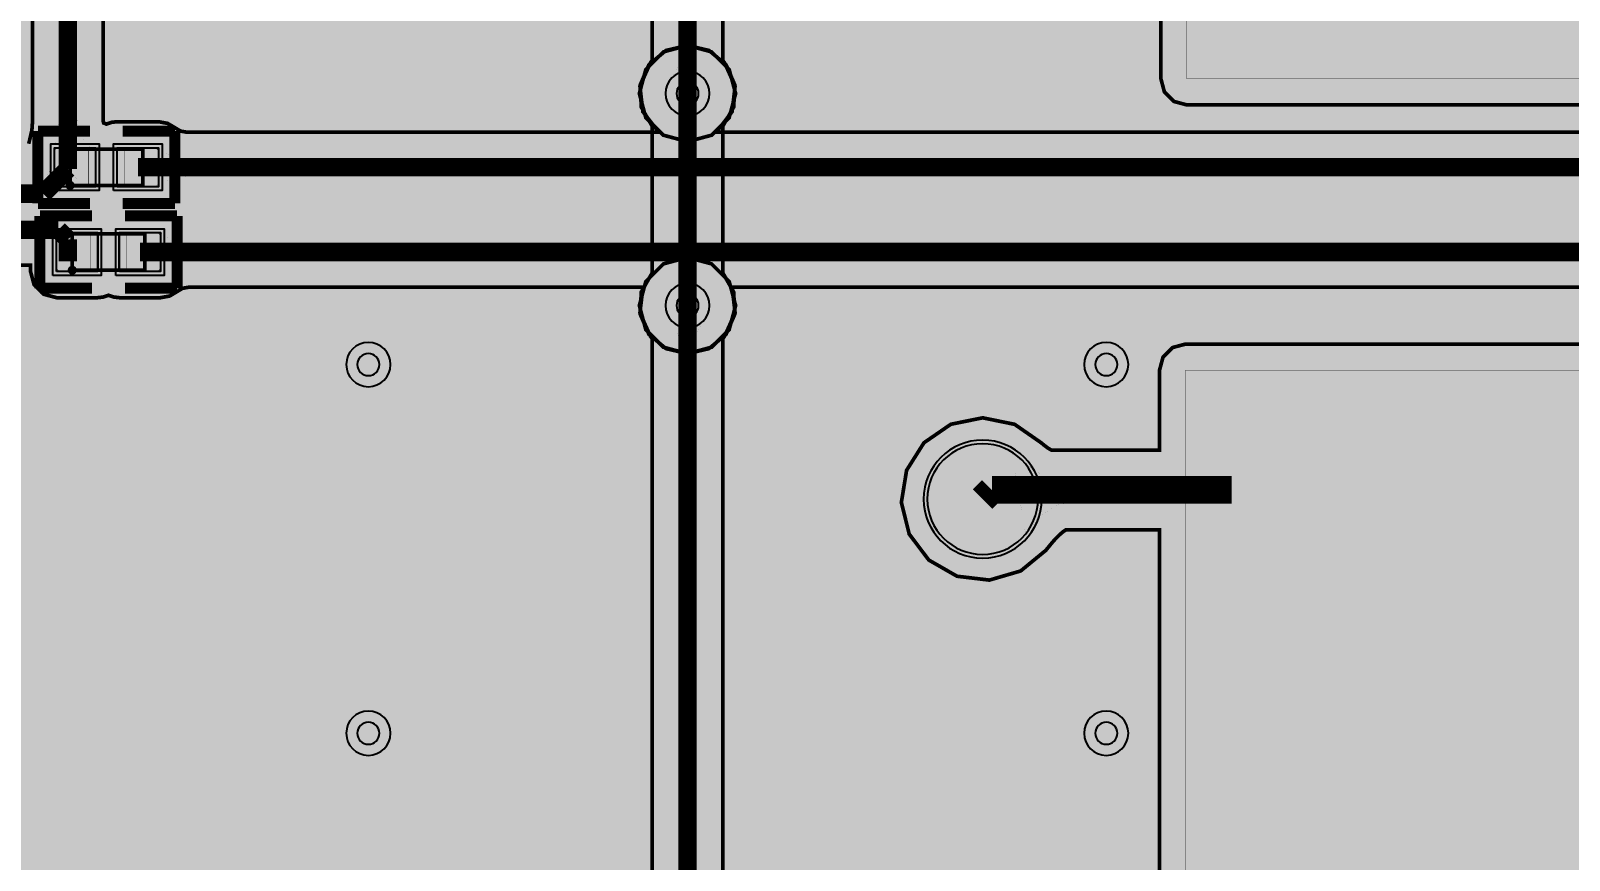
# Model space of a CAD drawing. Header units: millimetres. Extents: x 0 to 100, y -100 to 0.
# Drawn here: x 66.78 to 87.96, y -57.94 to -46.51 of the extents above; entities that cross this region are included whole.
import ezdxf

# ---------------------------------------------------------------- set-up
doc = ezdxf.new("R2010")
doc.units = ezdxf.units.MM
doc.header["$MEASUREMENT"] = 0
for name, color, linetype, true_color in [('Bottom-Layer', 7, 'Continuous', 0x0000ff), ('Component-Marking-Layer', 7, 'Continuous', 0x66ffcc), ('Component-Shape-Layer', 7, 'Continuous', 0x00cccc), ('Hole-Layer', 7, 'Continuous', 0x222222), ('Inner1', 7, 'Continuous', 0x999966), ('Inner2', 7, 'Continuous', 0x008000), ('Multi-Layer', 7, 'Continuous', 0xc0c0c0), ('Pin-Soldering-Layer', 7, 'Continuous', 0xcc9999), ('Top-Layer', 7, 'Continuous', 0xff0000), ('Top-Paste-Mask-Layer', 7, 'Continuous', 0x808080), ('Top-Silkscreen-Layer', 7, 'Continuous', 0xffcc00), ('Top-Solder-Mask-Layer', 7, 'Continuous', 0x800080)]:
    doc.layers.add(name, color=color, linetype=linetype, true_color=true_color)

msp = doc.modelspace()

# ---------------------------------------------------------------- hatches: boundary and pattern name
at = {"layer": 'Bottom-Layer'}
for points in [[(99.642, -0.358), (99.642, -99.642), (0.358, -99.642), (0.358, -0.358)], [(75.156, -47.371), (75.245, -47.703), (75.488, -47.945), (75.819, -48.034), (76.151, -47.945), (76.393, -47.703), (76.482, -47.371), (76.393, -47.04), (76.151, -46.797), (75.819, -46.708), (75.488, -46.797), (75.245, -47.04)], [(75.156, -50.292), (75.245, -50.624), (75.488, -50.866), (75.819, -50.955), (76.151, -50.866), (76.393, -50.624), (76.482, -50.292), (76.393, -49.961), (76.151, -49.718), (75.819, -49.629), (75.488, -49.718), (75.245, -49.961)]]:
    msp.add_hatch(color=256, dxfattribs=at).paths.add_polyline_path(points)
at = {"layer": 'Component-Marking-Layer'}
for points in [[(67.258, -48.637, 1), (67.378, -48.637, 1)], [(67.258, -48.637, 1), (67.378, -48.637, 1)], [(67.288, -49.805, 1), (67.407, -49.805, 1)], [(67.288, -49.805, 1), (67.407, -49.805, 1)]]:
    msp.add_hatch(color=256, dxfattribs=at).paths.add_polyline_path(points)
at = {"layer": 'Inner1'}
for points in [[(99.642, -0.358), (99.642, -99.642), (0.358, -99.642), (0.358, -0.358)], [(75.156, -47.371), (75.245, -47.703), (75.488, -47.945), (75.819, -48.034), (76.151, -47.945), (76.393, -47.703), (76.482, -47.371), (76.393, -47.04), (76.151, -46.797), (75.819, -46.708), (75.488, -46.797), (75.245, -47.04)], [(75.156, -50.292), (75.245, -50.624), (75.488, -50.866), (75.819, -50.955), (76.151, -50.866), (76.393, -50.624), (76.482, -50.292), (76.393, -49.961), (76.151, -49.718), (75.819, -49.629), (75.488, -49.718), (75.245, -49.961)]]:
    msp.add_hatch(color=256, dxfattribs=at).paths.add_polyline_path(points)
at = {"layer": 'Inner2'}
for points in [[(99.642, -0.358), (99.642, -99.642), (0.358, -99.642), (0.358, -0.358)], [(75.819, -50.955), (76.116, -50.885), (76.35, -50.689), (76.472, -50.41), (76.455, -50.105), (76.304, -49.84), (76.304, -47.823), (76.455, -47.558), (76.472, -47.254), (76.35, -46.974), (76.116, -46.778), (75.819, -46.708), (75.522, -46.778), (75.288, -46.974), (75.167, -47.254), (75.183, -47.558), (75.334, -47.823), (75.334, -49.84), (75.183, -50.105), (75.167, -50.41), (75.288, -50.689), (75.522, -50.885)]]:
    msp.add_hatch(color=256, dxfattribs=at).paths.add_polyline_path(points)
at = {"layer": 'Pin-Soldering-Layer'}
for points in [[(67.569, -48.137), (67.569, -48.637), (67.319, -48.637), (67.319, -48.137)], [(67.569, -48.137), (67.569, -48.637), (67.319, -48.637), (67.319, -48.137)], [(68.07, -48.637), (68.07, -48.137), (68.32, -48.137), (68.32, -48.637)], [(68.07, -48.637), (68.07, -48.137), (68.32, -48.137), (68.32, -48.637)], [(67.598, -49.305), (67.598, -49.805), (67.348, -49.805), (67.348, -49.305)], [(67.598, -49.305), (67.598, -49.805), (67.348, -49.805), (67.348, -49.305)], [(68.099, -49.805), (68.099, -49.305), (68.349, -49.305), (68.349, -49.805)], [(68.099, -49.805), (68.099, -49.305), (68.349, -49.305), (68.349, -49.805)]]:
    msp.add_hatch(color=256, dxfattribs=at).paths.add_polyline_path(points)
at = {"layer": 'Top-Layer'}
for points in [[(99.642, -0.358), (99.642, -99.642), (0.358, -99.642), (0.358, -0.358)], [(33.602, -29.441), (47.603, -29.441), (47.789, -29.404), (47.947, -29.299), (50.876, -26.37), (51.165, -26.126), (51.492, -25.936), (70.444, -25.936), (70.63, -25.899), (70.787, -25.794), (72.393, -24.188), (72.498, -24.031), (72.535, -23.845), (72.535, -21.87), (72.626, -21.744), (72.685, -21.601), (72.744, -21.744), (72.834, -21.87), (72.834, -23.414), (72.826, -23.43), (72.81, -23.452), (72.677, -23.711), (72.669, -24.002), (72.786, -24.269), (73.006, -24.46), (73.286, -24.538), (73.573, -24.489), (73.811, -24.321), (73.955, -24.067), (74.098, -24.321), (74.336, -24.489), (74.623, -24.538), (74.904, -24.46), (75.124, -24.269), (75.241, -24.002), (75.232, -23.711), (75.099, -23.452), (75.083, -23.43), (75.075, -23.414), (75.075, -21.87), (75.166, -21.744), (75.225, -21.601), (75.269, -21.717), (75.334, -21.822), (75.334, -46.91), (75.325, -46.925), (75.309, -46.947), (75.164, -47.27), (75.205, -47.622), (75.422, -47.902), (68.915, -47.902), (68.837, -47.888), (68.769, -47.847), (68.66, -47.782), (68.534, -47.759), (67.968, -47.759), (67.891, -47.767), (67.818, -47.792), (67.799, -47.784), (67.78, -47.777), (67.775, -47.757), (67.773, -47.736), (67.773, -45.988), (67.773, -45.975), (67.775, -45.963), (68.007, -45.848), (68.1, -45.607), (68.1, -44.8), (68.021, -44.575), (67.817, -44.45), (67.991, -44.357), (68.09, -44.187), (68.106, -44.183), (68.123, -44.182), (68.246, -44.182), (68.261, -44.191), (68.283, -44.206), (68.549, -44.341), (68.847, -44.345), (69.116, -44.219), (69.303, -43.987), (69.37, -43.697), (69.303, -43.406), (69.116, -43.175), (68.847, -43.048), (68.549, -43.053), (68.283, -43.187), (68.261, -43.203), (68.246, -43.212), (68.123, -43.212), (68.106, -43.21), (68.09, -43.207), (67.963, -43.011), (67.742, -42.935), (66.878, -42.935), (66.699, -42.983), (66.568, -43.114), (66.52, -43.293), (66.52, -44.1), (66.6, -44.325), (66.803, -44.45), (66.6, -44.575), (66.52, -44.8), (66.52, -45.607), (66.598, -45.83), (66.798, -45.956), (66.801, -45.972), (66.802, -45.988), (66.802, -47.736), (66.792, -47.875), (66.761, -48.01), (66.748, -48.063), (66.744, -48.117), (66.744, -48.146), (66.738, -48.206), (66.721, -48.265), (55.647, -48.265), (60.795, -43.117), (60.9, -42.959), (60.937, -42.773), (60.937, -32.81), (60.94, -32.806), (60.955, -32.786), (60.974, -32.764), (61.038, -32.701), (61.113, -32.637), (61.128, -32.625), (61.44, -32.318), (61.623, -31.921), (61.652, -31.485), (61.524, -31.066), (61.256, -30.721), (60.882, -30.494), (60.452, -30.415), (60.022, -30.494), (59.648, -30.721), (59.38, -31.066), (59.252, -31.485), (59.281, -31.921), (59.464, -32.318), (59.776, -32.625), (59.792, -32.637), (59.866, -32.701), (59.93, -32.764), (59.949, -32.786), (59.964, -32.806), (59.967, -32.811), (59.967, -42.573), (56.175, -46.365), (56.175, -45.106), (56.2, -44.965), (56.273, -44.843), (56.529, -44.775), (56.792, -44.747), (56.813, -44.748), (56.843, -44.751), (56.929, -44.766), (56.997, -44.779), (57.347, -44.767), (57.642, -44.579), (57.8, -44.266), (57.81, -44.254), (57.838, -44.222), (58.046, -44.014), (58.165, -43.836), (58.207, -43.626), (58.207, -42.843), (58.207, -42.839), (58.235, -42.796), (58.275, -42.748), (58.326, -42.694), (58.385, -42.637), (58.398, -42.624), (58.669, -42.266), (58.777, -41.831), (58.706, -41.388), (58.467, -41.008), (58.098, -40.753), (57.658, -40.663), (57.218, -40.753), (56.849, -41.008), (56.61, -41.388), (56.539, -41.831), (56.648, -42.266), (56.918, -42.624), (56.933, -42.639), (56.99, -42.694), (57.041, -42.748), (57.081, -42.796), (57.109, -42.841), (57.109, -43.399), (57.062, -43.446), (57.031, -43.475), (57.018, -43.484), (57.007, -43.487), (56.997, -43.489), (56.929, -43.502), (56.843, -43.517), (56.813, -43.521), (56.792, -43.521), (56.533, -43.494), (56.281, -43.428), (56.394, -43.3), (56.434, -43.134), (56.434, -42.334), (56.386, -42.155), (56.255, -42.024), (56.076, -41.976), (55.176, -41.976), (54.997, -42.024), (54.866, -42.155), (54.818, -42.334), (54.818, -43.134), (54.861, -43.305), (54.981, -43.434), (54.861, -43.563), (54.818, -43.734), (54.818, -44.534), (54.85, -44.682), (54.94, -44.804), (55.042, -44.94), (55.077, -45.106), (55.077, -46.636), (55.012, -46.701), (54.275, -46.701), (54.152, -46.715), (54.035, -46.757), (53.66, -46.757), (53.413, -46.823), (53.232, -47.005), (53.167, -47.253), (53.235, -47.5), (53.167, -47.75), (53.235, -48), (53.167, -48.25), (53.235, -48.5), (53.167, -48.75), (53.235, -49), (53.167, -49.25), (53.235, -49.5), (53.167, -49.75), (53.235, -50), (53.167, -50.25), (53.235, -50.5), (53.167, -50.75), (53.235, -51), (53.167, -51.25), (53.235, -51.5), (53.167, -51.75), (53.235, -52), (53.167, -52.25), (53.235, -52.5), (53.167, -52.747), (53.232, -52.995), (53.413, -53.177), (53.66, -53.243), (54.89, -53.243), (55.138, -53.177), (55.318, -52.995), (55.383, -52.747), (55.315, -52.5), (55.383, -52.25), (55.315, -52), (55.383, -51.75), (55.315, -51.5), (55.383, -51.25), (55.315, -51), (55.383, -50.75), (55.315, -50.5), (55.383, -50.25), (55.315, -50), (55.368, -49.872), (55.383, -49.735), (66.774, -49.735), (66.774, -49.825), (66.822, -50.005), (66.953, -50.136), (67.132, -50.184), (67.697, -50.184), (67.774, -50.175), (67.847, -50.151), (67.921, -50.175), (67.997, -50.184), (68.563, -50.184), (68.689, -50.161), (68.799, -50.095), (68.866, -50.055), (68.944, -50.041), (75.206, -50.041), (75.164, -50.393), (75.309, -50.716), (75.325, -50.738), (75.334, -50.754), (75.334, -58.473), (69.333, -64.475), (55.804, -64.475), (55.787, -64.473), (55.771, -64.47), (55.672, -64.299), (55.498, -64.206), (55.702, -64.081), (55.781, -63.856), (55.781, -63.05), (55.696, -62.817), (55.479, -62.696), (55.477, -62.682), (55.476, -62.669), (55.476, -61.977), (55.439, -61.792), (55.334, -61.634), (49.76, -56.06), (49.76, -55.358), (49.897, -55.343), (50.025, -55.29), (50.275, -55.358), (50.525, -55.29), (50.775, -55.358), (51.025, -55.29), (51.275, -55.358), (51.525, -55.29), (51.775, -55.358), (52.025, -55.29), (52.135, -55.338), (52.253, -55.358), (52.307, -55.475), (52.387, -55.576), (53.141, -56.33), (53.319, -56.449), (53.529, -56.491), (54.605, -56.491), (54.786, -56.523), (54.945, -56.615), (54.962, -56.629), (54.981, -56.642), (54.861, -56.772), (54.818, -56.942), (54.818, -57.742), (54.866, -57.921), (54.997, -58.052), (55.176, -58.1), (56.076, -58.1), (56.255, -58.052), (56.386, -57.921), (56.434, -57.742), (56.434, -56.942), (56.394, -56.776), (56.281, -56.648), (56.555, -56.578), (56.838, -56.554), (56.904, -56.554), (56.94, -56.556), (56.97, -56.559), (57.056, -56.574), (57.124, -56.587), (57.393, -56.595), (57.643, -56.495), (57.659, -56.493), (57.701, -56.491), (58.687, -56.491), (58.737, -56.494), (58.784, -56.502), (58.836, -56.514), (59.28, -56.619), (59.729, -56.538), (60.108, -56.284), (60.355, -55.9), (60.428, -55.45), (60.316, -55.008), (60.036, -54.647), (59.636, -54.428), (59.181, -54.386), (58.748, -54.53), (58.408, -54.834), (58.217, -55.249), (58.215, -55.252), (58.186, -55.284), (58.142, -55.322), (58.093, -55.357), (58.042, -55.385), (58.031, -55.389), (58.019, -55.393), (58.014, -55.393), (57.701, -55.393), (57.659, -55.391), (57.643, -55.389), (57.393, -55.289), (57.124, -55.297), (57.056, -55.31), (56.97, -55.325), (56.94, -55.329), (56.904, -55.33), (56.838, -55.33), (56.518, -55.3), (56.208, -55.209), (56.144, -55.19), (56.076, -55.184), (55.176, -55.184), (55.053, -55.206), (54.945, -55.269), (54.786, -55.361), (54.605, -55.393), (53.756, -55.393), (53.324, -54.961), (53.324, -54.25), (53.31, -54.127), (53.268, -54.009), (53.268, -53.635), (53.202, -53.387), (53.02, -53.207), (52.772, -53.142), (52.525, -53.21), (52.275, -53.142), (52.025, -53.21), (51.775, -53.142), (51.525, -53.21), (51.468, -53.181), (51.407, -53.16), (51.43, -52.852), (51.31, -52.568), (51.075, -52.368), (50.775, -52.296), (50.475, -52.368), (50.24, -52.568), (50.121, -52.852), (50.143, -53.16), (50.082, -53.181), (50.025, -53.21), (49.775, -53.142), (49.525, -53.21), (49.275, -53.142), (49.025, -53.21), (48.775, -53.142), (48.525, -53.21), (48.275, -53.142), (48.025, -53.21), (47.775, -53.142), (47.525, -53.21), (47.278, -53.142), (47.03, -53.207), (46.848, -53.387), (46.782, -53.635), (46.782, -54.865), (46.848, -55.112), (47.03, -55.293), (47.278, -55.358), (47.525, -55.29), (47.653, -55.343), (47.79, -55.358), (47.79, -56.911), (47.827, -57.097), (47.932, -57.254), (51.204, -60.526), (51.204, -62.669), (51.203, -62.684), (51.2, -62.7), (50.996, -62.825), (50.917, -63.05), (50.917, -63.856), (50.996, -64.081), (51.199, -64.206), (50.996, -64.331), (50.917, -64.556), (50.917, -65.363), (51.002, -65.595), (51.218, -65.717), (51.221, -65.73), (51.222, -65.744), (51.222, -66.147), (51.031, -66.474), (50.788, -66.763), (47.17, -70.381), (33.983, -70.381), (29.949, -66.347), (29.949, -33.094)], [(89.808, -36.502), (89.808, -47.17), (82.696, -47.17), (82.696, -36.502)], [(67.102, -48.657), (67.102, -48.117), (67.668, -48.117), (67.668, -48.657)], [(67.968, -48.657), (67.968, -48.117), (68.534, -48.117), (68.534, -48.657)], [(67.132, -49.825), (67.132, -49.285), (67.697, -49.285), (67.697, -49.825)], [(67.997, -49.825), (67.997, -49.285), (68.563, -49.285), (68.563, -49.825)], [(82.677, -61.849), (82.677, -51.181), (89.789, -51.181), (89.789, -61.849)], [(79.121, -52.959, 1), (80.645, -52.959, 1)]]:
    msp.add_hatch(color=256, dxfattribs=at).paths.add_polyline_path(points)
at = {"layer": 'Top-Paste-Mask-Layer'}
for points in [[(67.683, -48.617), (67.643, -48.657), (67.142, -48.657), (67.102, -48.617), (67.102, -48.157), (67.142, -48.117), (67.643, -48.117), (67.683, -48.157)], [(67.683, -48.617), (67.643, -48.657), (67.142, -48.657), (67.102, -48.617), (67.102, -48.157), (67.142, -48.117), (67.643, -48.117), (67.683, -48.157)], [(67.953, -48.617), (67.953, -48.157), (67.993, -48.117), (68.494, -48.117), (68.534, -48.157), (68.534, -48.617), (68.494, -48.657), (67.993, -48.657)], [(67.953, -48.617), (67.953, -48.157), (67.993, -48.117), (68.494, -48.117), (68.534, -48.157), (68.534, -48.617), (68.494, -48.657), (67.993, -48.657)], [(67.712, -49.785), (67.672, -49.825), (67.172, -49.825), (67.132, -49.785), (67.132, -49.325), (67.172, -49.285), (67.672, -49.285), (67.712, -49.325)], [(67.712, -49.785), (67.672, -49.825), (67.172, -49.825), (67.132, -49.785), (67.132, -49.325), (67.172, -49.285), (67.672, -49.285), (67.712, -49.325)], [(67.982, -49.785), (67.982, -49.325), (68.022, -49.285), (68.523, -49.285), (68.563, -49.325), (68.563, -49.785), (68.523, -49.825), (68.022, -49.825)], [(67.982, -49.785), (67.982, -49.325), (68.022, -49.285), (68.523, -49.285), (68.563, -49.325), (68.563, -49.785), (68.523, -49.825), (68.022, -49.825)], [(79.121, -52.959, 1), (80.645, -52.959, 1)]]:
    msp.add_hatch(color=256, dxfattribs=at).paths.add_polyline_path(points)
at = {"layer": 'Top-Solder-Mask-Layer'}
for points in [[(67.052, -48.708), (67.052, -48.066), (67.719, -48.066), (67.719, -48.708)], [(67.917, -48.708), (67.917, -48.066), (68.585, -48.066), (68.585, -48.708)], [(67.081, -49.876), (67.081, -49.235), (67.748, -49.235), (67.748, -49.876)], [(67.947, -49.876), (67.947, -49.235), (68.614, -49.235), (68.614, -49.876)], [(79.07, -52.959, 1), (80.696, -52.959, 1)]]:
    msp.add_hatch(color=256, dxfattribs=at).paths.add_polyline_path(points)

# ---------------------------------------------------------------- linework, layer by layer
at = {"layer": 'Bottom-Layer', "const_width": 0.0508}
for points in [[(75.156, -47.371), (75.245, -47.703), (75.488, -47.945), (75.819, -48.034), (76.151, -47.945), (76.393, -47.703), (76.482, -47.371), (76.393, -47.04), (76.151, -46.797), (75.819, -46.708), (75.488, -46.797), (75.245, -47.04)], [(75.156, -50.292), (75.245, -50.624), (75.488, -50.866), (75.819, -50.955), (76.151, -50.866), (76.393, -50.624), (76.482, -50.292), (76.393, -49.961), (76.151, -49.718), (75.819, -49.629), (75.488, -49.718), (75.245, -49.961)]]:
    msp.add_lwpolyline(points, close=True, dxfattribs=at)
at = {"layer": 'Component-Marking-Layer', "const_width": 0.00508}
for points in [[(67.258, -48.637, 1), (67.378, -48.637, 1)], [(67.258, -48.637, 1), (67.378, -48.637, 1)], [(67.288, -49.805, 1), (67.407, -49.805, 1)], [(67.288, -49.805, 1), (67.407, -49.805, 1)]]:
    msp.add_lwpolyline(points, format="xyb", close=True, dxfattribs=at)
at = {"layer": 'Component-Shape-Layer', "const_width": 0.0508}
for points in [[(67.318, -48.637), (67.318, -48.137), (68.318, -48.137), (68.318, -48.637)], [(67.318, -48.637), (67.318, -48.137), (68.318, -48.137), (68.318, -48.637)], [(67.347, -49.805), (67.347, -49.305), (68.347, -49.305), (68.347, -49.805)], [(67.347, -49.805), (67.347, -49.305), (68.347, -49.305), (68.347, -49.805)]]:
    msp.add_lwpolyline(points, close=True, dxfattribs=at)
at = {"layer": 'Hole-Layer'}
for points in [[(75.667, -47.371, 1), (75.972, -47.371, 1)], [(75.667, -50.292, 1), (75.972, -50.292, 1)], [(71.273, -51.105, 1), (71.578, -51.105, 1)], [(81.433, -51.105, 1), (81.738, -51.105, 1)], [(71.273, -56.185, 1), (71.578, -56.185, 1)], [(81.433, -56.185, 1), (81.738, -56.185, 1)]]:
    msp.add_lwpolyline(points, format="xyb", close=True, dxfattribs=at)
at = {"layer": 'Inner1', "const_width": 0.0508}
for points in [[(75.156, -47.371), (75.245, -47.703), (75.488, -47.945), (75.819, -48.034), (76.151, -47.945), (76.393, -47.703), (76.482, -47.371), (76.393, -47.04), (76.151, -46.797), (75.819, -46.708), (75.488, -46.797), (75.245, -47.04)], [(75.156, -50.292), (75.245, -50.624), (75.488, -50.866), (75.819, -50.955), (76.151, -50.866), (76.393, -50.624), (76.482, -50.292), (76.393, -49.961), (76.151, -49.718), (75.819, -49.629), (75.488, -49.718), (75.245, -49.961)]]:
    msp.add_lwpolyline(points, close=True, dxfattribs=at)
at = {"layer": 'Inner2', "const_width": 0.0508}
msp.add_lwpolyline([(75.819, -50.955), (76.116, -50.885), (76.35, -50.689), (76.472, -50.41), (76.455, -50.105), (76.304, -49.84), (76.304, -47.823), (76.455, -47.558), (76.472, -47.254), (76.35, -46.974), (76.116, -46.778), (75.819, -46.708), (75.522, -46.778), (75.288, -46.974), (75.167, -47.254), (75.183, -47.558), (75.334, -47.823), (75.334, -49.84), (75.183, -50.105), (75.167, -50.41), (75.288, -50.689), (75.522, -50.885)], close=True, dxfattribs=at)
at = {"layer": 'Inner2', "const_width": 0.254}
msp.add_lwpolyline([(75.819, -50.292), (75.819, -47.371)], dxfattribs=at)
at = {"layer": 'Multi-Layer'}
for points in [[(75.514, -47.371, 1), (76.124, -47.371), (76.124, -47.371, 1), (75.514, -47.371)], [(75.514, -50.292, 1), (76.124, -50.292), (76.124, -50.292, 1), (75.514, -50.292)], [(71.12, -51.105, 1), (71.73, -51.105), (71.73, -51.105, 1), (71.12, -51.105)], [(81.28, -51.105, 1), (81.89, -51.105), (81.89, -51.105, 1), (81.28, -51.105)], [(71.12, -56.185, 1), (71.73, -56.185), (71.73, -56.185, 1), (71.12, -56.185)], [(81.28, -56.185, 1), (81.89, -56.185), (81.89, -56.185, 1), (81.28, -56.185)]]:
    msp.add_lwpolyline(points, format="xyb", dxfattribs=at)
at = {"layer": 'Pin-Soldering-Layer', "const_width": 0.00508}
for points in [[(67.569, -48.137), (67.569, -48.637), (67.319, -48.637), (67.319, -48.137)], [(67.569, -48.137), (67.569, -48.637), (67.319, -48.637), (67.319, -48.137)], [(68.07, -48.637), (68.07, -48.137), (68.32, -48.137), (68.32, -48.637)], [(68.07, -48.637), (68.07, -48.137), (68.32, -48.137), (68.32, -48.637)], [(67.598, -49.305), (67.598, -49.805), (67.348, -49.805), (67.348, -49.305)], [(67.598, -49.305), (67.598, -49.805), (67.348, -49.805), (67.348, -49.305)], [(68.099, -49.805), (68.099, -49.305), (68.349, -49.305), (68.349, -49.805)], [(68.099, -49.805), (68.099, -49.305), (68.349, -49.305), (68.349, -49.805)]]:
    msp.add_lwpolyline(points, close=True, dxfattribs=at)
at = {"layer": 'Top-Layer'}
for points, const_width in [([(75.819, -47.371), (75.819, -20.78)], 0.254), ([(75.334, -21.822), (75.334, -46.91), (75.325, -46.925), (75.309, -46.947), (75.164, -47.27), (75.205, -47.622), (75.422, -47.902), (68.915, -47.902), (68.837, -47.888), (68.769, -47.847), (68.66, -47.782), (68.534, -47.759), (67.968, -47.759), (67.891, -47.767), (67.818, -47.792), (67.799, -47.784), (67.78, -47.777), (67.775, -47.757), (67.773, -47.736), (67.773, -45.988)], 0.0508), ([(89.835, -47.902), (76.217, -47.902), (76.433, -47.622), (76.475, -47.27), (76.329, -46.947), (76.313, -46.925), (76.304, -46.91), (76.304, -21.911)], 0.0508), ([(67.288, -48.41), (67.288, -45.226)], 0.254), ([(82.338, -44.999), (82.338, -47.17), (82.386, -47.349), (82.517, -47.48), (82.696, -47.528), (89.461, -47.528)], 0.0508), ([(66.598, -45.83), (66.798, -45.956), (66.801, -45.972), (66.802, -45.988), (66.802, -47.736), (66.792, -47.875), (66.761, -48.01), (66.748, -48.063)], 0.0508), ([(66.947, -48.75), (67.288, -48.41)], 0.254), ([(68.251, -48.387), (90.873, -48.387)], 0.254), ([(54.275, -48.75), (66.947, -48.75)], 0.254), ([(54.275, -49.25), (67.157, -49.25)], 0.254), ([(67.157, -49.25), (67.288, -49.381)], 0.254), ([(67.288, -49.381), (67.288, -49.682)], 0.254), ([(68.28, -49.555), (91.01, -49.555)], 0.254), ([(55.383, -49.735), (66.774, -49.735), (66.774, -49.825), (66.822, -50.005), (66.953, -50.136), (67.132, -50.184), (67.697, -50.184), (67.774, -50.175), (67.847, -50.151), (67.921, -50.175), (67.997, -50.184), (68.563, -50.184), (68.689, -50.161), (68.799, -50.095), (68.866, -50.055), (68.944, -50.041), (75.206, -50.041), (75.164, -50.393), (75.309, -50.716), (75.325, -50.738), (75.334, -50.754), (75.334, -58.473), (69.333, -64.475), (55.804, -64.475)], 0.0508), ([(75.819, -58.674), (75.819, -50.292)], 0.254), ([(76.304, -58.674), (76.304, -50.754), (76.313, -50.738), (76.329, -50.716), (76.475, -50.393), (76.433, -50.041), (90.809, -50.041)], 0.0508), ([(89.789, -50.823), (82.677, -50.823), (82.498, -50.871), (82.367, -51.002), (82.319, -51.181), (82.319, -52.283), (80.835, -52.283), (80.83, -52.283), (80.824, -52.281), (80.781, -52.255), (80.735, -52.221), (80.692, -52.185), (80.324, -51.929), (79.884, -51.839), (79.445, -51.928), (79.075, -52.183), (78.836, -52.562), (78.764, -53.005), (78.872, -53.441), (79.142, -53.799), (79.531, -54.022), (79.976, -54.075), (80.407, -53.949), (80.753, -53.665), (80.838, -53.561), (80.887, -53.505), (80.939, -53.453), (80.988, -53.411), (81.032, -53.381), (82.319, -53.381), (82.319, -65.398)], 0.0508), ([(80.01, -52.832), (79.883, -52.959)], 0.381), ([(83.312, -52.832), (80.01, -52.832)], 0.381)]:
    msp.add_lwpolyline(points, dxfattribs=dict(at, const_width=const_width))
for points, const_width in [([(89.808, -36.502), (89.808, -47.17), (82.696, -47.17), (82.696, -36.502)], 0.00508), ([(75.692, -46.956), (75.946, -46.956), (75.955, -47.002), (75.978, -47.059), (76.011, -47.119), (76.048, -47.169), (75.59, -47.169), (75.628, -47.119), (75.66, -47.059), (75.683, -47.002)], 0.000254), ([(75.946, -50.707), (75.692, -50.707), (75.683, -50.661), (75.66, -50.604), (75.628, -50.545), (75.59, -50.494), (76.048, -50.494), (76.011, -50.545), (75.978, -50.604), (75.955, -50.661)], 0.000254), ([(82.677, -61.849), (82.677, -51.181), (89.789, -51.181), (89.789, -61.849)], 0.00508), ([(80.818, -52.642), (81.009, -53.023), (80.969, -53.026), (80.928, -53.036), (80.888, -53.052), (80.847, -53.073), (80.769, -53.127), (80.694, -53.191), (80.625, -53.261), (80.565, -53.329), (80.475, -53.439), (80.285, -52.312), (80.33, -52.345), (80.383, -52.391), (80.512, -52.501), (80.584, -52.555), (80.66, -52.599), (80.699, -52.617), (80.738, -52.63), (80.778, -52.639)], 0.000254)]:
    msp.add_lwpolyline(points, close=True, dxfattribs=dict(at, const_width=const_width))
at = {"layer": 'Top-Layer', "const_width": 0.000254}
for points in [[(67.161, -47.736), (67.415, -47.736, 0.236), (67.605, -48.117), (67.102, -48.117, 0.076)], [(67.085, -48.792), (66.968, -48.55, 0.162), (67.102, -48.146), (67.489, -48.657, 0.162)], [(68.915, -48.26), (68.915, -48.514, 0.181), (68.534, -48.657), (68.534, -48.117, 0.181)], [(68.944, -49.428), (68.944, -49.682, 0.181), (68.563, -49.825), (68.563, -49.285, 0.181)]]:
    msp.add_lwpolyline(points, format="xyb", close=True, dxfattribs=at)
at = {"layer": 'Top-Layer'}
for points in [[(67.102, -48.657), (67.102, -48.117), (67.668, -48.117), (67.668, -48.657)], [(67.968, -48.657), (67.968, -48.117), (68.534, -48.117), (68.534, -48.657)], [(67.132, -49.825), (67.132, -49.285), (67.697, -49.285), (67.697, -49.825)], [(67.997, -49.825), (67.997, -49.285), (68.563, -49.285), (68.563, -49.825)]]:
    msp.add_lwpolyline(points, close=True, dxfattribs=at)
msp.add_lwpolyline([(79.121, -52.959, 1), (80.645, -52.959, 1)], format="xyb", close=True, dxfattribs=at)
at = {"layer": 'Top-Paste-Mask-Layer', "const_width": 0.00508}
for points in [[(67.683, -48.617), (67.643, -48.657), (67.142, -48.657), (67.102, -48.617), (67.102, -48.157), (67.142, -48.117), (67.643, -48.117), (67.683, -48.157)], [(67.683, -48.617), (67.643, -48.657), (67.142, -48.657), (67.102, -48.617), (67.102, -48.157), (67.142, -48.117), (67.643, -48.117), (67.683, -48.157)], [(67.953, -48.617), (67.953, -48.157), (67.993, -48.117), (68.494, -48.117), (68.534, -48.157), (68.534, -48.617), (68.494, -48.657), (67.993, -48.657)], [(67.953, -48.617), (67.953, -48.157), (67.993, -48.117), (68.494, -48.117), (68.534, -48.157), (68.534, -48.617), (68.494, -48.657), (67.993, -48.657)], [(67.712, -49.785), (67.672, -49.825), (67.172, -49.825), (67.132, -49.785), (67.132, -49.325), (67.172, -49.285), (67.672, -49.285), (67.712, -49.325)], [(67.712, -49.785), (67.672, -49.825), (67.172, -49.825), (67.132, -49.785), (67.132, -49.325), (67.172, -49.285), (67.672, -49.285), (67.712, -49.325)], [(67.982, -49.785), (67.982, -49.325), (68.022, -49.285), (68.523, -49.285), (68.563, -49.325), (68.563, -49.785), (68.523, -49.825), (68.022, -49.825)], [(67.982, -49.785), (67.982, -49.325), (68.022, -49.285), (68.523, -49.285), (68.563, -49.325), (68.563, -49.785), (68.523, -49.825), (68.022, -49.825)]]:
    msp.add_lwpolyline(points, close=True, dxfattribs=at)
at = {"layer": 'Top-Paste-Mask-Layer'}
msp.add_lwpolyline([(79.121, -52.959, 1), (80.645, -52.959, 1)], format="xyb", close=True, dxfattribs=at)
at = {"layer": 'Top-Silkscreen-Layer', "const_width": 0.152}
for points in [[(66.874, -48.886), (66.874, -47.888)], [(66.874, -47.888), (67.592, -47.888)], [(66.874, -48.886), (66.874, -47.888)], [(66.874, -47.888), (67.592, -47.888)], [(68.762, -47.888), (68.044, -47.888)], [(68.762, -47.888), (68.044, -47.888)], [(68.762, -48.886), (68.762, -47.888)], [(68.762, -48.886), (68.762, -47.888)], [(67.592, -48.886), (66.874, -48.886)], [(67.592, -48.886), (66.874, -48.886)], [(68.044, -48.886), (68.762, -48.886)], [(68.044, -48.886), (68.762, -48.886)], [(66.903, -50.054), (66.903, -49.057)], [(66.903, -49.057), (67.621, -49.057)], [(66.903, -50.054), (66.903, -49.057)], [(66.903, -49.057), (67.621, -49.057)], [(68.792, -49.057), (68.074, -49.057)], [(68.792, -49.057), (68.074, -49.057)], [(68.792, -50.054), (68.792, -49.057)], [(68.792, -50.054), (68.792, -49.057)], [(67.621, -50.054), (66.903, -50.054)], [(67.621, -50.054), (66.903, -50.054)], [(68.074, -50.054), (68.792, -50.054)], [(68.074, -50.054), (68.792, -50.054)]]:
    msp.add_lwpolyline(points, dxfattribs=at)
at = {"layer": 'Top-Solder-Mask-Layer'}
for points in [[(67.052, -48.708), (67.052, -48.066), (67.719, -48.066), (67.719, -48.708)], [(67.917, -48.708), (67.917, -48.066), (68.585, -48.066), (68.585, -48.708)], [(67.081, -49.876), (67.081, -49.235), (67.748, -49.235), (67.748, -49.876)], [(67.947, -49.876), (67.947, -49.235), (68.614, -49.235), (68.614, -49.876)]]:
    msp.add_lwpolyline(points, close=True, dxfattribs=at)
msp.add_lwpolyline([(79.07, -52.959, 1), (80.696, -52.959), (80.696, -52.959, 1), (79.07, -52.959)], format="xyb", dxfattribs=at)

doc.saveas('drawing.dxf')
